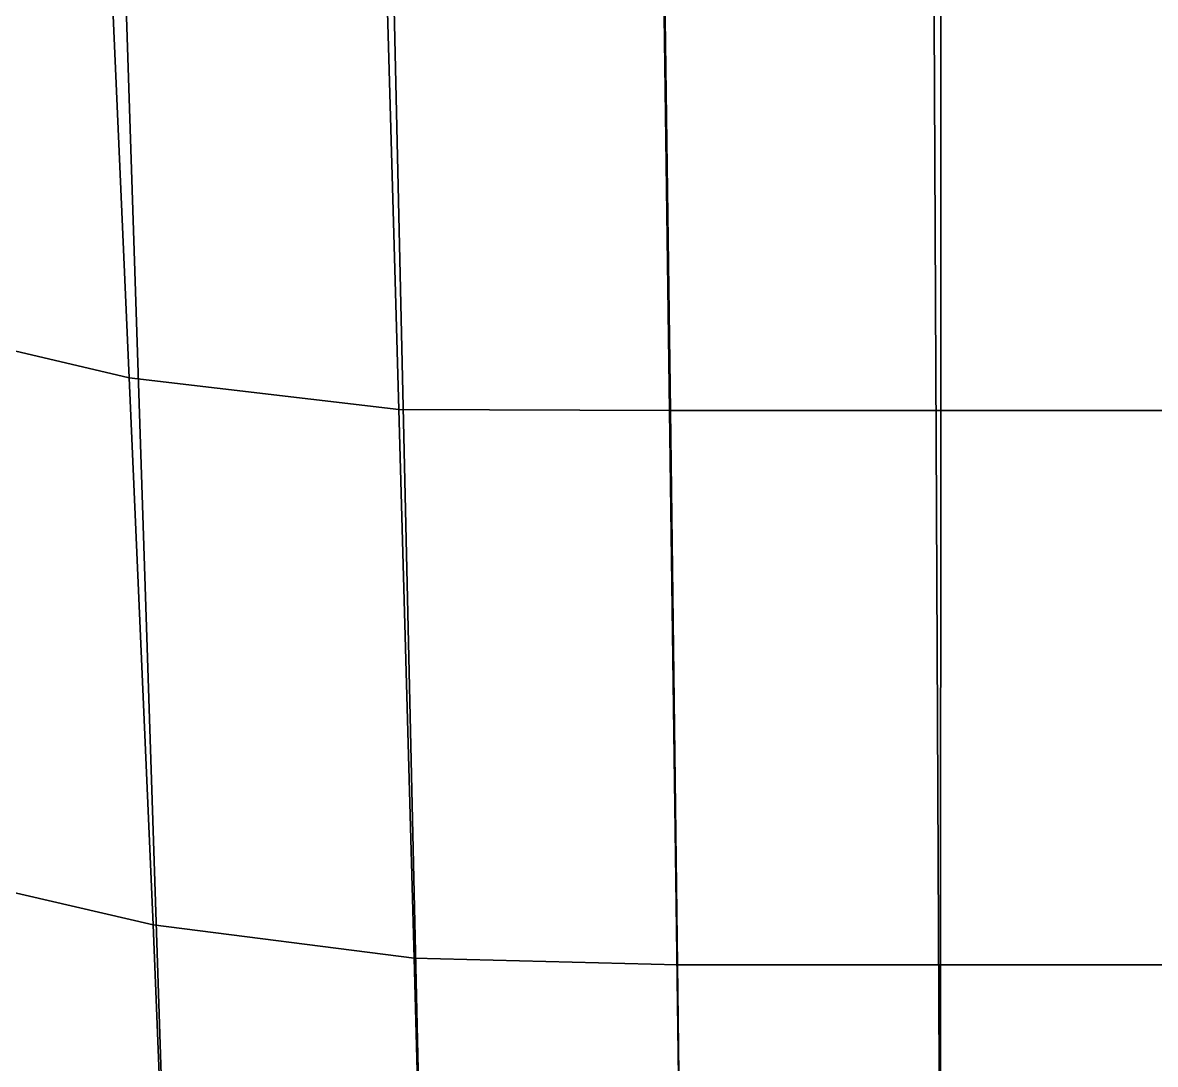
# Model space of a CAD drawing. Header units: inches. Extents: x 249 to 345, y -1454 to -1310.
# Drawn here: x 319.88 to 324.539, y -1414.935 to -1410.649 of the extents above; entities that cross this region are included whole.
import ezdxf

# ---------------------------------------------------------------- set-up
doc = ezdxf.new("R2010")
doc.units = ezdxf.units.IN
doc.header["$LTSCALE"] = 48
doc.header["$MEASUREMENT"] = 0
for name, color, linetype in [('A-FURN', 7, 'Continuous'), ('A-FURN-P-CHAR-T', 2, 'Continuous'), ('AFUCH-3-BKPL', 17, 'Continuous'), ('AFUCH-3-STFB', 17, 'Continuous')]:
    doc.layers.add(name, color=color, linetype=linetype)
doc.styles.get("Standard").update_dxf_attribs({"font": 'archquik.shx'})

# ---------------------------------------------------------------- blocks, each defined once
blk = doc.blocks.new('3_RLM-MUCO')
at = {"layer": 'A-FURN-P-CHAR-T', "flags": 1}
for tag, height in [('CAPTG', 2.5), ('CAPPN', 0.001), ('CAPMG', 0.001), ('CAPMC', 0.001), ('CAPQT', 0.001), ('CAPDH', 0.001), ('CAPGC', 0.001)]:
    blk.add_attdef(tag, (0, 0), '', height=height, dxfattribs=at)
at = {"layer": 'AFUCH-3-BKPL'}
mesh = blk.add_polyface(dxfattribs=at)
corners = [(5.8667, 8.3255, 15.2291), (6.1184, 8.602, 15.3224), (6.1504, 8.4638, 15.3144), (6.3865, 8.6128, 15.5858), (6.5367, 5.9335, 15.7423), (6.3293, 6.0173, 15.5223), (6.0198, 6.1231, 15.4122), (5.4022, 6.0232, 15.3795), (5.3037, 8.3249, 15.1915), (6.8391, 8.7845, 16.377), (7.0321, 5.7054, 16.5923), (6.1774, 3.8412, 15.6001), (5.5006, 3.7216, 15.5676), (6.4877, 3.7298, 15.7091), (6.6982, 3.6387, 15.9314), (8.2953, 9.1484, 16.4832), (8.3282, 7.5664, 16.5937), (7.1779, 3.4018, 16.7534), (8.4149, 4.9854, 16.7745), (8.5589, 4.9857, 17.081), (8.7336, 2.629, 17.2511), (8.5617, 2.6066, 16.9429), (8.4458, 7.5608, 16.9002), (8.4098, 9.1498, 16.7896), (6.4898, -0.7057, 15.9693), (5.6976, -0.8818, 15.9436), (5.5991, 1.4199, 15.7556), (6.3352, 1.5489, 15.7872), (6.6459, 1.4408, 15.894), (6.8594, 1.3528, 16.118), (7.0166, -0.872, 16.2978), (6.8, -0.7962, 16.0723), (6.9548, -3.051, 16.2493), (6.6457, -2.9871, 16.1513), (7.1749, -3.1088, 16.4761), (5.796, -3.1835, 16.1317), (6.815, -5.4824, 16.3469), (7.1329, -5.5876, 16.4473), (5.8945, -5.4852, 16.3197), (9.0466, -1.8238, 17.2548), (9.2369, -1.7931, 17.5565), (9.4936, -3.8023, 17.684), (9.2727, -3.8352, 17.3866), (7.4637, -1.055, 17.065), (8.7879, 0.288, 17.1078), (7.6058, -3.2355, 17.2175), (8.9707, 0.3204, 17.4139), (7.7764, -5.8186, 17.3981), (7.3231, 1.1278, 16.9124), (7.355, -5.6502, 16.6754), (2.3615, -5.4924, 16.2242), (1.1785, -5.4939, 16.2055), (1.113, 8.3238, 15.0247), (2.1748, 8.3237, 15.0463), (3.5471, -5.4903, 16.2519), (3.2348, 8.3239, 15.0829), (4.7337, -5.4877, 16.2851), (4.2813, 8.3243, 15.131), (-1.1131, 8.3238, 15.0247), (-1.1132, 8.745, 15.1484), (0, 8.7392, 15.1431), (0, 8.3238, 15.0159), (0, -5.4943, 16.1976), (1.1131, 8.745, 15.1484)]
mesh.append_faces([[corners[k] for k in face] for face in [(2, 3, 4, 5), (5, 6, 0, 2), (3, 9, 10, 4), (6, 5, 13, 11), (5, 4, 14, 13), (4, 10, 17, 14), (18, 19, 20, 21), (10, 16, 18, 17), (16, 22, 19, 18), (15, 23, 22, 16), (28, 29, 30, 31), (27, 28, 31, 24), (24, 31, 32, 33), (31, 30, 34, 32), (36, 33, 32, 37), (39, 40, 41, 42), (43, 44, 39, 45), (44, 46, 40, 39), (45, 39, 42, 47), (29, 48, 43, 30), (49, 37, 32, 34), (30, 43, 45, 34), (21, 20, 46, 44), (48, 21, 44, 43), (17, 18, 21, 48), (14, 17, 48, 29), (11, 13, 28, 27), (13, 14, 29, 28), (58, 59, 60, 61), (61, 60, 63, 52)]])
mesh.append_faces([[corners[k] for k in face] for face in [(9, 15, 16, 10)]], dxfattribs={"vtx0": -1})
mesh.append_faces([[corners[k] for k in face] for face in [(6, 7, 8, 0)]], dxfattribs={"vtx0": -1, "vtx1": -1})
mesh.append_faces([[corners[k] for k in face] for face in [(11, 12, 7, 6), (24, 25, 26, 27), (33, 35, 25, 24), (27, 26, 12, 11)]], dxfattribs={"vtx0": -1, "vtx1": -1, "vtx2": -1})
mesh.append_faces([[corners[k] for k in face] for face in [(50, 51, 52, 53), (54, 50, 53, 55), (56, 54, 55, 57), (38, 56, 57, 8), (51, 62, 61, 52)]], dxfattribs={"vtx1": -1, "vtx3": -1})
mesh.append_faces([[corners[k] for k in face] for face in [(0, 1, 2, 2)]], dxfattribs={"vtx2": -1})
mesh.append_faces([[corners[k] for k in face] for face in [(33, 36, 38, 35)]], dxfattribs={"vtx2": -1, "vtx3": -1})
at = {"layer": 'AFUCH-3-STFB'}
mesh = blk.add_polyface(dxfattribs=at)
corners = [(2.1939, 6.7417, 17.5622), (3.2773, 6.7142, 17.6016), (3.216, 9.0385, 17.4082), (2.1654, 9.0951, 17.3673), (1.1126, 6.7417, 17.5429), (1.1131, 9.0951, 17.3455), (2.223, 4.4614, 17.7501), (3.3403, 4.4573, 17.7886), (1.1119, 4.4614, 17.7318), (4.3516, 6.5776, 17.6608), (5.4053, 6.3332, 17.739), (5.2854, 8.6846, 17.5464), (4.2581, 8.9014, 17.4681), (6.4275, 5.9837, 17.8355), (6.2914, 8.3894, 17.6428), (5.5349, 4.0718, 17.9242), (6.5833, 3.6955, 18.0195), (4.4492, 4.3268, 17.8468), (8.5589, 4.9857, 17.081), (8.6296, 4.9859, 17.1118), (8.8031, 2.638, 17.2804), (8.7336, 2.629, 17.2511), (8.6594, 4.986, 17.183), (8.8319, 2.6418, 17.3505), (8.5138, 2.6004, 18.2589), (8.6701, 2.6207, 18.2125), (8.4945, 4.9856, 18.0409), (8.3343, 4.9852, 18.0791), (8.7855, 2.6357, 18.0965), (8.6138, 4.9859, 17.9273), (8.832, 2.6418, 17.9391), (8.6597, 4.986, 17.7691), (7.5807, 3.2028, 18.1316), (7.4072, 5.5328, 17.9493), (8.2146, 7.5719, 17.8873), (8.1749, 9.147, 17.771), (7.2698, 8.0177, 17.7567), (8.5086, 9.151, 16.8899), (8.5086, 9.151, 17.4723), (8.5453, 7.556, 17.5847), (8.5448, 7.556, 17.0009), (8.4458, 7.5608, 16.9002), (8.5159, 7.5574, 16.9303), (8.3769, 7.5641, 17.8554), (8.499, 7.5582, 17.7436), (7.7922, 0.9001, 18.3116), (8.7579, 0.2827, 18.4341), (9.0684, 0.3377, 17.513), (9.0396, 0.3326, 17.443), (9.069, 0.3378, 18.1043), (6.7597, 1.4011, 18.2037), (5.6745, 1.7789, 18.1118), (4.5516, 2.0282, 18.0371), (2.2543, 2.1455, 17.9436), (3.4062, 2.1455, 17.9808), (1.1114, 2.1455, 17.9259), (-0.0001, 2.1455, 17.9031), (0.0002, 4.4614, 17.7131), (0.0003, 6.7417, 17.5279), (0.0002, 9.0951, 17.3354)]
mesh.append_faces([[corners[k] for k in face] for face in [(0, 1, 2, 3), (4, 0, 3, 5), (6, 7, 1, 0), (8, 6, 0, 4), (9, 10, 11, 12), (10, 13, 14, 11), (15, 16, 13, 10), (17, 15, 10, 9), (7, 17, 9, 1), (1, 9, 12, 2), (18, 19, 20, 21), (19, 22, 23, 20), (24, 25, 26, 27), (25, 28, 29, 26), (28, 30, 31, 29), (22, 31, 30, 23), (32, 24, 27, 33), (37, 38, 39, 40), (33, 27, 34, 36), (41, 42, 19, 18), (42, 40, 22, 19), (27, 26, 43, 34), (26, 29, 44, 43), (29, 31, 39, 44), (40, 39, 31, 22), (16, 32, 33, 13), (13, 33, 36, 14), (45, 46, 24, 32), (20, 23, 47, 48), (23, 30, 49, 47), (50, 45, 32, 16), (51, 50, 16, 15), (52, 51, 15, 17), (53, 54, 7, 6), (54, 52, 17, 7), (55, 53, 6, 8), (56, 55, 8, 57), (57, 8, 4, 58), (58, 4, 5, 59)]])
mesh.append_faces([[corners[k] for k in face] for face in [(34, 35, 36, 36)]], dxfattribs={"vtx2": -1})

msp = doc.modelspace()

# ---------------------------------------------------------------- block references
at = {"layer": 'A-FURN', "rotation": 180}
msp.add_blockref('3_RLM-MUCO', (324.7681, -1407.7835), dxfattribs=at)

doc.saveas('drawing.dxf')
